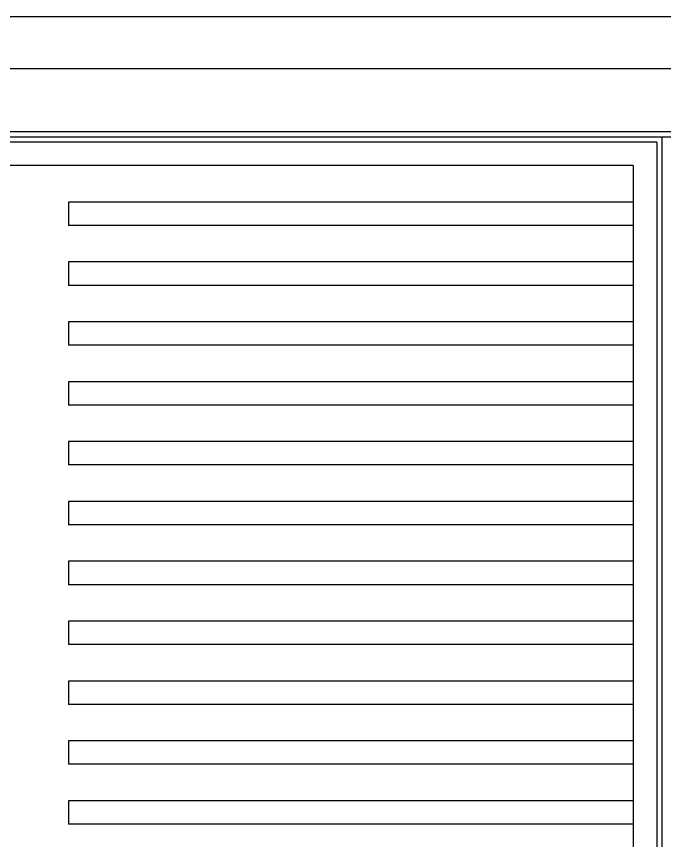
# Model space of a CAD drawing. Extents: x 220.6 to 320.1, y 139.4 to 202.4.
# Drawn here: x 233.06 to 245.51, y 186.59 to 202.42 of the extents above; entities that cross this region are included whole.
import ezdxf

# ---------------------------------------------------------------- set-up
doc = ezdxf.new("R2010")
doc.units = 0
doc.layers.get('0').update_dxf_attribs({"linetype": 'CONTINUOUS'})
doc.layers.add('DIVISORIA', color=5, linetype='CONTINUOUS')
doc.layers.add('Layer1', color=252, linetype='CONTINUOUS')

msp = doc.modelspace()

# ---------------------------------------------------------------- linework, layer by layer
at = {"color": 0}
for p, q in [((220.61, 202.424), (320.147, 202.424)), ((223.61, 201.424), (319.147, 201.424))]:
    msp.add_line(p, q, dxfattribs=at)
for p, q in [((262.562, 200.208), (232.362, 200.208)), ((245.362, 200.008), (232.562, 200.008)), ((245.362, 200.008), (245.362, 173.208))]:
    msp.add_line(p, q)
at = {"layer": 'DIVISORIA'}
for p, q in [((245.462, 200.108), (232.462, 200.108)), ((250.462, 200.108), (245.462, 200.108)), ((245.462, 200.108), (245.462, 173.108))]:
    msp.add_line(p, q, dxfattribs=at)
at = {"layer": 'Layer1'}
for p, q in [((244.912, 199.558), (232.562, 199.558)), ((244.912, 199.558), (244.912, 198.858)), ((244.912, 198.858), (234.062, 198.858)), ((234.062, 198.858), (234.062, 198.408)), ((244.912, 198.408), (234.062, 198.408)), ((244.912, 198.408), (244.912, 197.708)), ((244.912, 197.708), (234.062, 197.708)), ((234.062, 197.708), (234.062, 197.258)), ((244.912, 197.258), (234.062, 197.258)), ((244.912, 197.258), (244.912, 196.558)), ((234.062, 196.558), (234.062, 196.108)), ((244.912, 196.558), (234.062, 196.558)), ((244.912, 196.108), (234.062, 196.108)), ((244.912, 196.108), (244.912, 195.408)), ((244.912, 195.408), (234.062, 195.408)), ((234.062, 195.408), (234.062, 194.958)), ((244.912, 195.408), (234.062, 195.408)), ((234.062, 195.408), (234.062, 194.958)), ((244.912, 195.408), (234.062, 195.408)), ((234.062, 195.408), (234.062, 194.958)), ((244.912, 194.958), (234.062, 194.958)), ((244.912, 194.958), (234.062, 194.958)), ((244.912, 194.958), (234.062, 194.958)), ((244.912, 194.958), (244.912, 194.258)), ((244.912, 194.258), (234.062, 194.258)), ((234.062, 194.258), (234.062, 193.808)), ((244.912, 193.808), (234.062, 193.808)), ((244.912, 193.808), (244.912, 193.108)), ((244.912, 193.108), (234.062, 193.108)), ((234.062, 193.108), (234.062, 192.658)), ((244.912, 192.658), (234.062, 192.658)), ((244.912, 192.658), (244.912, 191.958)), ((244.912, 191.958), (234.062, 191.958)), ((244.912, 191.958), (234.062, 191.958)), ((234.062, 191.958), (234.062, 191.508)), ((234.062, 191.958), (234.062, 191.508)), ((244.912, 191.958), (234.062, 191.958)), ((234.062, 191.958), (234.062, 191.508)), ((244.912, 191.508), (234.062, 191.508)), ((244.912, 191.508), (234.062, 191.508)), ((244.912, 191.508), (234.062, 191.508)), ((244.912, 191.508), (244.912, 190.808)), ((244.912, 190.808), (234.062, 190.808)), ((234.062, 190.808), (234.062, 190.358)), ((244.912, 190.358), (234.062, 190.358)), ((244.912, 190.358), (244.912, 189.658)), ((244.912, 189.658), (234.062, 189.658)), ((234.062, 189.658), (234.062, 189.208)), ((244.912, 189.208), (234.062, 189.208)), ((244.912, 189.208), (244.912, 188.508)), ((244.912, 188.508), (234.062, 188.508)), ((244.912, 188.508), (234.062, 188.508)), ((244.912, 188.508), (234.062, 188.508)), ((234.062, 188.508), (234.062, 188.058)), ((234.062, 188.508), (234.062, 188.058)), ((234.062, 188.508), (234.062, 188.058)), ((244.912, 188.058), (234.062, 188.058)), ((244.912, 188.058), (234.062, 188.058)), ((244.912, 188.058), (234.062, 188.058)), ((244.912, 188.058), (244.912, 187.358)), ((244.912, 187.358), (234.062, 187.358)), ((234.062, 187.358), (234.062, 186.908)), ((244.912, 186.908), (234.062, 186.908)), ((244.912, 186.908), (244.912, 186.208))]:
    msp.add_line(p, q, dxfattribs=at)
at = {"layer": 'Layer1', "color": 252}
msp.add_line((244.912, 199.558), (244.912, 184.608), dxfattribs=at)

doc.saveas('drawing.dxf')
